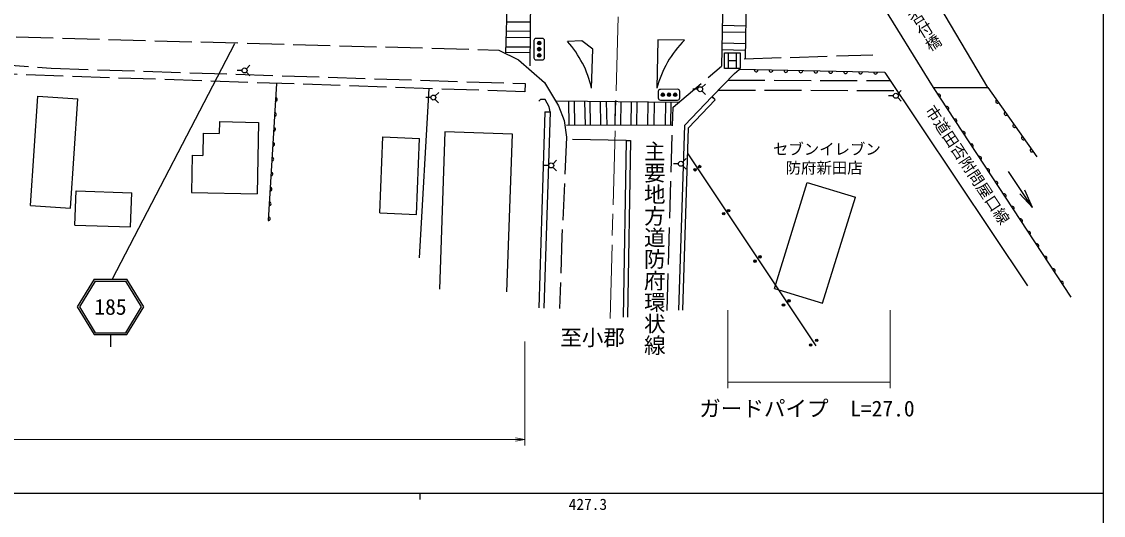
# Model space of a CAD drawing. Units: millimetres, scale not verified. Extents: x 40000 to 680000, y 20000 to 380000.
# Drawn here: x 403361 to 579000, y 201407 to 281571 of the extents above; entities that cross this region are included whole.
import ezdxf
from ezdxf.enums import TextEntityAlignment as Align

# ---------------------------------------------------------------- set-up
doc = ezdxf.new("R2010")
doc.units = ezdxf.units.MM
doc.header["$LTSCALE"] = 1000
doc.linetypes.add('CHAIN', pattern=[18.5, 12, -1.5, 3.5, -1.5])
doc.linetypes.add('DASHED', pattern=[7.5, 6, -1.5])
for name, color, linetype, lineweight in [('M-BGD', 7, 'Continuous', 25), ('M-BGD-EXST', 7, 'Continuous', 25), ('M-BMK', 2, 'CHAIN', 13), ('M-STR-HTXT', 7, 'Continuous', 13), ('M-STR-STR1', 1, 'Continuous', 25), ('M-STR-STRC', 7, 'Continuous', 25), ('M-STR-STRD', 7, 'Continuous', 25), ('M-TTL-BAND', 7, 'Continuous', 25)]:
    doc.layers.add(name, color=color, linetype=linetype, lineweight=lineweight)
doc.styles.add('@ＭＳ ゴシック', font='')
doc.styles.add('ＭＳ ゴシック', font='')
doc.styles.get('@ＭＳ ゴシック').set_extended_font_data('@MS Gothic')
doc.styles.get('ＭＳ ゴシック').set_extended_font_data('MS Gothic')

# ---------------------------------------------------------------- blocks, each defined once
blk = doc.blocks.new('open_arrow')
at = {"color": 0, "linetype": 'Continuous', "lineweight": -2}
blk.add_lwpolyline([(7.5, 1.25), (0, 0), (7.5, -1.25)], dxfattribs=at)

msp = doc.modelspace()

# ---------------------------------------------------------------- hatches: boundary and pattern name
at = {"layer": 'M-BGD-EXST'}
for points in [[(487400, 277838, 1), (487400, 278360, 1)], [(487400, 275835, 1), (487400, 276358, 1)], [(487400, 276837, 1), (487400, 277359, 1)], [(507733, 269708, 1), (507210, 269708, 1)], [(508734, 269709, 1), (508212, 269708, 1)], [(509735, 269710, 1), (509213, 269709, 1)]]:
    msp.add_hatch(color=256, dxfattribs=at).paths.add_polyline_path(points)

# ---------------------------------------------------------------- linework, layer by layer
at = {"layer": 'M-BGD', "linetype": 'DASHED'}
for p, q in [((335011, 280895), (480857, 276964)), ((361076, 277536), (408182, 274007)), ((480857, 276964), (484013, 275359)), ((520674, 275537), (541547, 276196)), ((408182, 274007), (485113, 271510)), ((484013, 275359), (488239, 271668)), ((509123, 267667), (517015, 274362)), ((485069, 270167), (398791, 273111)), ((485113, 271510), (485069, 270167)), ((488239, 271668), (490540, 267923)), ((518037, 272057), (544388, 272009)), ((516492, 270450), (545465, 270397)), ((490540, 267923), (491455, 265514)), ((508170, 234664), (509123, 267667)), ((491455, 265514), (491815, 262803)), ((491815, 262803), (491096, 246705)), ((491096, 246705), (490720, 235017))]:
    msp.add_line(p, q, dxfattribs=at)
at = {"layer": 'M-BGD'}
for p, q in [((515490, 269409), (519092, 273154)), ((519092, 273154), (519882, 273775)), ((543511, 273319), (519882, 273775)), ((543511, 273319), (566684, 238668)), ((444718, 271544), (443401, 249260)), ((469489, 270699), (467932, 243230)), ((551358, 270889), (573702, 236831)), ((560237, 270863), (568186, 259603)), ((404790, 251719), (405967, 269475)), ((405967, 269475), (412494, 269043)), ((411317, 251286), (412494, 269043)), ((487620, 268944), (487343, 268679)), ((488351, 268928), (487620, 268944)), ((489004, 267750), (488351, 268928)), ((511032, 264735), (515445, 269359)), ((511642, 264338), (515962, 268866)), ((515445, 269359), (515962, 268866)), ((515490, 269409), (515939, 269001)), ((489159, 266910), (489004, 267750)), ((435481, 265331), (435444, 263388)), ((435481, 265331), (441806, 265209)), ((488336, 266936), (487345, 235099)), ((489159, 266910), (488168, 235074)), ((488336, 266936), (489159, 266910)), ((441806, 265209), (441582, 253634)), ((472098, 263698), (471189, 238107)), ((483066, 263308), (472098, 263698)), ((510072, 234748), (511032, 264735)), ((510694, 234728), (511642, 264338)), ((432826, 263438), (432756, 259848)), ((432826, 263438), (435444, 263388)), ((461519, 250509), (462013, 262841)), ((462013, 262841), (467942, 262604)), ((467449, 250272), (467942, 262604)), ((482156, 237718), (483066, 263308)), ((511506, 260107), (532332, 228934)), ((431077, 259881), (430960, 253839)), ((431077, 259881), (432756, 259848)), ((567481, 251407), (563620, 257246)), ((525586, 238257), (530909, 255472)), ((530909, 255472), (538731, 253054)), ((412020, 248551), (412213, 254080)), ((412213, 254080), (421235, 253765)), ((421042, 248236), (421235, 253765)), ((430960, 253839), (441582, 253634)), ((533408, 235838), (538731, 253054)), ((567481, 251407), (565410, 253634)), ((567481, 251407), (566244, 254185)), ((404790, 251719), (411317, 251286)), ((461519, 250509), (467449, 250272)), ((412020, 248551), (421042, 248236)), ((525586, 238257), (533408, 235838))]:
    msp.add_line(p, q, dxfattribs=at)
for centre, radius in [((513440, 258043), 200), ((512711, 257517), 200), ((512711, 257517), 100), ((513440, 258043), 100), ((517358, 250381), 200), ((517358, 250381), 100), ((518134, 250867), 200), ((518134, 250867), 100), ((522446, 242677), 200), ((522446, 242677), 100), ((523248, 243387), 200), ((523248, 243387), 100), ((527067, 235561), 200), ((527067, 235561), 100), ((527971, 236242), 200), ((527971, 236242), 100), ((531471, 229067), 200), ((531471, 229067), 100), ((532457, 229819), 200), ((532457, 229819), 100)]:
    msp.add_circle(centre, radius, dxfattribs=at)
for centre, start, end in [((522609, 273725), 179.47063, 358.31897), ((525033, 273679), 179.47063, 358.31897), ((527457, 273632), 179.47063, 358.31897), ((529881, 273585), 179.47063, 358.31897), ((532304, 273538), 179.47063, 358.31897), ((534728, 273492), 179.47063, 358.31897), ((537152, 273445), 179.47063, 358.31897), ((539576, 273398), 179.47063, 358.31897), ((542000, 273351), 179.47063, 358.31897), ((444560, 268923), 267.19311, 86.04145), ((552256, 269514), 303.84275, 122.69108), ((561812, 268636), 125.7977, 304.64604), ((553586, 267487), 303.84275, 122.69108), ((444417, 266503), 267.19311, 86.04145), ((554916, 265460), 303.84275, 122.69108), ((563210, 266656), 125.7977, 304.64604), ((444274, 264083), 267.19311, 86.04145), ((556246, 263433), 303.84275, 122.69108), ((564609, 264675), 125.7977, 304.64604), ((444131, 261663), 267.19311, 86.04145), ((557575, 261406), 303.84275, 122.69108), ((566007, 262695), 125.7977, 304.64604), ((567405, 260715), 125.7977, 304.64604), ((443988, 259243), 267.19311, 86.04145), ((558905, 259379), 303.84275, 122.69108), ((443845, 256823), 267.19311, 86.04145), ((560235, 257352), 303.84275, 122.69108), ((443702, 254403), 267.19311, 86.04145), ((561565, 255325), 303.84275, 122.69108), ((562895, 253298), 303.84275, 122.69108), ((443559, 251983), 267.19311, 86.04145), ((564224, 251271), 303.84275, 122.69108), ((443416, 249563), 267.19311, 86.04145), ((565554, 249244), 303.84275, 122.69108), ((566884, 247217), 303.84275, 122.69108), ((568214, 245190), 303.84275, 122.69108), ((569543, 243163), 303.84275, 122.69108), ((570873, 241136), 303.84275, 122.69108), ((572203, 239109), 303.84275, 122.69108)]:
    msp.add_arc(centre, 303, start, end, dxfattribs=at)
at = {"layer": 'M-BGD-EXST'}
for p, q in [((486529, 278491), (486529, 275705)), ((487922, 278839), (486877, 278839)), ((488271, 275705), (488271, 278491)), ((517481, 273966), (517481, 276518)), ((517481, 276518), (520033, 276518)), ((518119, 274094), (518119, 276391)), ((519395, 276391), (519395, 274094)), ((520033, 276518), (520033, 273966)), ((439853, 273923), (440432, 274485)), ((486877, 275356), (487922, 275356)), ((518119, 275242), (519395, 275242)), ((439160, 273647), (438353, 273658)), ((439845, 273352), (440408, 272773)), ((520033, 273966), (517481, 273966)), ((509865, 270580), (507079, 270578)), ((513132, 270606), (512324, 270618)), ((513825, 270882), (514403, 271444)), ((469803, 269248), (468995, 269259)), ((470487, 268953), (471050, 268374)), ((470495, 269523), (471074, 270086)), ((506731, 270230), (506732, 269185)), ((507080, 268837), (509867, 268839)), ((510215, 269188), (510214, 270232)), ((513817, 270311), (514379, 269732)), ((544917, 269539), (544110, 269550)), ((545602, 269244), (546165, 268665)), ((545610, 269815), (546189, 270377)), ((488948, 258225), (488141, 258237)), ((489641, 258501), (490220, 259064)), ((509995, 258492), (509188, 258504)), ((510680, 258197), (511243, 257618)), ((510688, 258768), (511267, 259330)), ((489633, 257930), (490196, 257351))]:
    msp.add_line(p, q, dxfattribs=at)
for points in [[(487400, 277838, 1), (487400, 278360, 1)], [(487400, 275835, 1), (487400, 276358, 1)], [(487400, 276837, 1), (487400, 277359, 1)], [(507733, 269708, 1), (507210, 269708, 1)], [(508734, 269709, 1), (508212, 269708, 1)], [(509735, 269710, 1), (509213, 269709, 1)]]:
    msp.add_lwpolyline(points, format="xyb", close=True, dxfattribs=at)
for centre, radius in [((487400, 278099), 261), ((487400, 277098), 261), ((487400, 276096), 261), ((439564, 273641), 404), ((513535, 270600), 404), ((470206, 269242), 404), ((507471, 269708), 261), ((508473, 269709), 261), ((509474, 269709), 261), ((545321, 269533), 404), ((489352, 258220), 404), ((510399, 258486), 404)]:
    msp.add_circle(centre, radius, dxfattribs=at)
for centre, start, end in [((486877, 278491), 90, 180), ((487922, 278491), 0, 90), ((486877, 275705), 180, 270), ((487922, 275705), 270, 0), ((507079, 270230), 90.04684, 180.04684), ((509865, 270232), 0.04684, 90.04684), ((507080, 269185), 180.04684, 270.04684), ((509866, 269187), 270.04684, 0.04684)]:
    msp.add_arc(centre, 348, start, end, dxfattribs=at)
at = {"layer": 'M-BMK'}
msp.add_line((498919, 233347), (501453, 330723), dxfattribs=at)
at = {"layer": 'M-STR-HTXT'}
for p, q in [((518037, 234728), (518037, 222054)), ((544388, 234728), (544388, 222054)), ((485069, 229653), (485069, 212727)), ((518037, 223054), (544388, 223054)), ((61561, 213727), (485069, 213727))]:
    msp.add_line(p, q, dxfattribs=at)
at = {"layer": 'M-STR-STR1'}
for p, q in [((560237, 270863), (546354, 294420)), ((538904, 291055), (551358, 270889)), ((551358, 270889), (560237, 270863))]:
    msp.add_line(p, q, dxfattribs=at)
at = {"layer": 'M-STR-STRC'}
for p, q in [((486050, 290263), (485885, 274418)), ((481973, 276527), (482386, 289629)), ((517314, 289397), (517015, 274362)), ((521087, 289056), (520818, 275542)), ((482131, 281539), (485959, 281560)), ((482084, 280050), (485944, 280072)), ((517126, 279930), (520904, 279842)), ((517147, 280973), (520924, 280886)), ((437899, 277951), (418055, 239756)), ((482052, 279020), (485933, 279042)), ((494346, 278452), (491988, 278333)), ((496125, 277118), (494346, 278452)), ((506653, 278598), (506504, 270781)), ((510981, 278573), (506653, 278598)), ((517090, 278103), (520867, 278016)), ((481975, 276572), (485908, 276595)), ((482003, 277484), (485917, 277506)), ((495894, 270774), (496125, 277118)), ((517069, 277050), (520846, 276962)), ((490264, 268694), (510108, 268502)), ((492154, 268676), (492226, 264697)), ((493079, 268667), (493151, 264701)), ((494762, 268651), (494834, 264708)), ((495599, 268643), (495670, 264712)), ((497282, 268626), (497353, 264719)), ((498293, 268616), (498363, 264723)), ((499732, 268603), (499686, 264729)), ((500660, 268594), (500614, 264733)), ((502329, 268577), (502283, 264740)), ((503268, 268568), (503222, 264744)), ((505051, 268551), (505006, 264752)), ((506058, 268541), (506013, 264756)), ((507885, 268524), (507841, 264764)), ((508786, 268515), (508742, 264768)), ((509039, 264769), (491841, 264696)), ((501540, 262284), (492794, 262424)), ((415150, 239756), (412386, 235256)), ((415318, 239456), (412738, 235256)), ((415150, 239756), (420422, 239756)), ((415318, 239456), (420254, 239456)), ((422834, 235256), (420254, 239456)), ((423186, 235256), (420422, 239756)), ((412386, 235256), (415150, 230756)), ((412738, 235256), (415318, 231056)), ((417634, 235333), (417786, 235256)), ((420254, 231056), (422834, 235256)), ((420422, 230756), (423186, 235256)), ((415150, 230756), (420422, 230756)), ((415318, 231056), (420254, 231056)), ((417786, 230756), (417786, 228756))]:
    msp.add_line(p, q, dxfattribs=at)
for centre, radius, start, end in [((479689, 267187), 16598, 12.48084, 42.18374), ((523440, 266232), 17537, 135.27428, 164.96618)]:
    msp.add_arc(centre, radius, start, end, dxfattribs=at)
at = {"layer": 'M-STR-STRD'}
for p, q in [((501540, 262283), (501046, 233585)), ((501540, 262283), (502203, 262280)), ((502203, 262280), (501709, 233574))]:
    msp.add_line(p, q, dxfattribs=at)
at = {"layer": 'M-TTL-BAND'}
for p, q in [((579000, 20000), (579000, 370000)), ((40000, 205000), (579000, 205000)), ((468000, 205000), (468000, 204000))]:
    msp.add_line(p, q, dxfattribs=at)

# ---------------------------------------------------------------- block references
at = {"layer": 'M-STR-HTXT', "xscale": 200, "yscale": 200, "rotation": 180}
msp.add_blockref('open_arrow', (485069, 213727), dxfattribs=at)

# ---------------------------------------------------------------- texts
at = {"layer": 'M-BGD-EXST', "style": '@ＭＳ ゴシック'}
msp.add_text('田否付橋', height=1833, rotation=302.02, dxfattribs=at).set_placement((545457, 284773), align=Align.BOTTOM_LEFT)
at = {"layer": 'M-BGD-EXST'}
for s, height, rotation, style, p in [('市道田否附問屋口線', 1833, 303.413, 'ＭＳ ゴシック', (551524, 268217)), ('主要地方道防府環状線', 2566, 270, '@ＭＳ ゴシック', (507407, 262290))]:
    msp.add_text(s, height=height, rotation=rotation, dxfattribs=dict(at, style=style)).set_placement(p, align=Align.TOP_LEFT)
at = {"layer": 'M-BGD-EXST', "style": 'ＭＳ ゴシック'}
for s, p in [('セブンイレブン', (525358, 259411)), ('防府新田店', (527414, 256371))]:
    msp.add_text(s, height=1833, dxfattribs=at).set_placement(p, align=Align.BOTTOM_LEFT)
msp.add_text('至小郡', height=2566, dxfattribs=at).set_placement((490821, 231554), align=Align.TOP_LEFT)
at = {"layer": 'M-STR-HTXT', "style": 'ＭＳ ゴシック'}
msp.add_text('ガードパイプ\u3000L=27.0', height=2566, dxfattribs=at).set_placement((530870, 216700), align=Align.BOTTOM_CENTER)
at = {"layer": 'M-STR-STRC', "style": 'ＭＳ ゴシック'}
msp.add_text('185', height=2566, dxfattribs=at).set_placement((417786, 235256), align=Align.MIDDLE_CENTER)
at = {"layer": 'M-TTL-BAND', "style": 'ＭＳ ゴシック'}
msp.add_text('427.3', height=1833, dxfattribs=at).set_placement((495300, 201739), align=Align.BOTTOM_CENTER)

doc.saveas('drawing.dxf')
